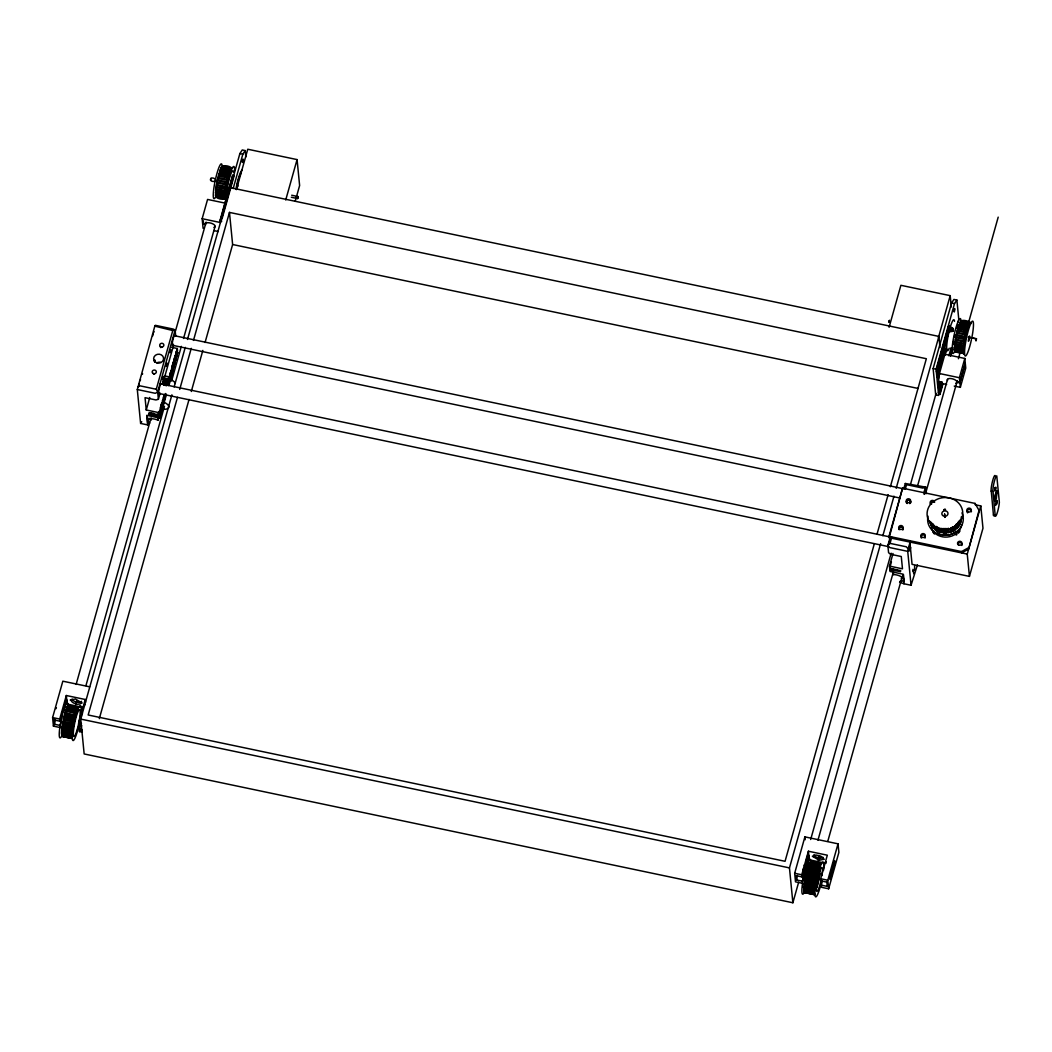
<?xml version="1.0" encoding="UTF-8"?>
<svg xmlns="http://www.w3.org/2000/svg" width="1052" height="1052" viewBox="0 0 1052 1052"><rect width="100%" height="100%" fill="white"/><g stroke="black" fill="none" stroke-linecap="round" stroke-linejoin="round"><path stroke-width="1.5" d="M61.503 732.297L70.997 733.783L70.957 735.269L70.971 734.375L61.503 732.429L62.068 736.4L71.628 738.412M814.524 894.713L804.517 892.451L804.201 891.215L806.056 875.658L810.605 861.93M71.168 737.768L70.957 735.269L61.489 733.27M216.515 197.263L216.055 196.211M225.549 198.289L225.102 199.196L224.904 198.223M814.064 894.568L813.604 892.162M804.175 890.834L804.136 890.045L813.604 892.135L815.918 875.895L820.389 863.561M961.883 321.36C960.41 318.966 972.469 321.465 970.181 323.556M964.145 353.932L963.75 352.985M970.694 323.543L970.786 322.78L971.062 323.529M220.368 169.99L229.257 172.041L229.691 170.542M994.258 515.362A8.561 1.249 -78.1 0 1 993.693 515.769L993.443 515.072L995.192 515.546L992.878 489.732A8.561 1.249 -78.1 0 1 994.587 480.501A8.561 1.249 -78.1 0 1 996.77 475.885L999.361 502.304A8.561 1.249 -78.1 0 1 997.638 511.535A8.561 1.249 -78.1 0 1 995.468 516.151L993.443 515.072L991.102 489.364A8.561 1.249 -78.1 0 1 992.812 480.133A8.561 1.249 -78.1 0 1 994.995 475.517L995.231 476.214M215.805 194.199L215.897 197.079M813.591 891.675C801.703 890.61 799.651 886.284 813.617 890.663M963.435 350.724L954.361 349.382L957.083 331.551L959.726 323.306L961.633 320.715L961.528 321.412M963.211 350.973L965.67 334.549L970.049 322.754M71.128 737.57L61.647 735.506L71.063 737.123M70.997 733.862L71.26 730.759M71.128 732.087L73.206 719.884M813.906 887.138L804.464 884.929L813.919 886.994M814.011 886.218L804.53 884.298M61.529 731.705L64.106 716.373L73.508 718.595L75.968 710.573M216.186 187.374L225.089 189.228L224.747 190.951M963.593 345.713L963.961 343.991L955.071 342.124L954.716 343.846M220.92 168.859C220.591 163.086 233.176 166.624 231.322 168.807M216.344 196.329C215.016 198.696 225.207 200.393 225.365 198.368M813.643 890.071L804.175 888.085L813.656 890.005M813.604 891.544L804.136 889.637M218.448 175.908L218.027 177.604L226.903 179.471L227.324 177.762M965.723 334.326L966.183 332.524M228.521 173.711L228.284 175.158M804.136 889.177L813.617 890.728M959.2 324.595L959.674 323.437L968.55 325.292M961.331 516.834L961.015 520.214M230.835 168.386L229.836 170.911L220.946 168.412L216.922 182.588L215.542 195.685M61.608 730.706L71.063 732.718L70.997 733.717M230.309 169.898C230.362 168.478 220.907 164.835 221.104 168.741M958.03 526.999C953.967 532.207 943.315 535.192 938.963 530.721M230.283 169.267L225.575 185.612L224.773 198.946M954.532 351.25L954.716 349.79L955.426 351.933M959.779 323.516L968.655 325.581M231.164 168.859L231.585 167.82M61.529 734.651L70.997 736.637M804.714 882.97L814.169 885.048L804.727 882.891M814.314 884.061L804.833 882.141L814.301 884.153M930.704 524.409L931.467 523.225L930.034 522.791M944.67 344.228C944.433 348.764 946.642 338.77 945.025 342.584M61.884 728.05L71.339 730.101M216.488 185.231L225.325 187.085L225.26 188.229L216.16 186.954L216.449 185.126M964.184 341.755L955.308 339.888L955.019 341.703M219.04 173.79L218.671 175.513L227.771 176.868M966.775 330.42L966.42 332.143L957.504 330.249L957.899 328.553M71.365 729.93L71.549 728.602L62.081 726.603M221.801 166.9L231.282 167.978L230.993 168.859M963.54 350.829L963.632 353.709M224.405 197.434L224.602 196.553M964.079 352.946L963.934 353.945M813.761 888.44L804.32 886.297L813.788 888.217M62.186 725.906L71.641 727.945M216.883 182.811L225.759 184.665M955.387 339.441L964.289 341.19L964.605 339.428M71.141 731.929L61.673 729.943M963.632 351.894L963.408 353.025L954.532 351.158M72.457 723.355L72.798 721.698L63.33 719.713M219.644 171.857L219.289 173.554L228.113 175.408M815.116 879.551L805.648 877.592L815.142 879.406M958.49 326.62L958.148 328.316L966.985 330.196L967.367 328.474M71.668 727.774L71.865 726.538L62.436 724.381M996.402 501.147L995.771 504.105M970.036 323.477L970.483 322.57L970.536 323.529M61.489 733.836L70.984 736.282M215.778 192.976L215.502 194.225L224.365 196.343M954.637 347.739L954.427 350.697L963.474 351.894M61.805 728.72L71.26 730.798M230.796 168.833L230.375 169.924M954.927 350.789L954.756 351.762L964.421 353.709M62.555 723.631L72.009 725.683M226.233 182.325L225.904 184.034L216.962 182.364L217.356 180.457M956.202 335.338L965.078 337.205L964.947 338.507L955.86 336.995L956.215 335.22M220.236 170.135L219.855 171.818L228.797 173.58M229.112 172.002L228.955 173.015M967.932 326.883L967.577 328.434L958.635 326.212L959.095 324.897L967.971 326.764M72.049 725.499L72.299 724.105M815.642 877.118L806.174 875.132M960.331 322.083L969.208 323.95L968.747 325.594M969.668 323.451L960.66 321.649M222.656 166.808L222.774 165.953L223.208 166.795M225.207 198.341L225.075 199.196M147.214 415.579L147.714 424.929L140.613 423.443L137.299 389.529L154.802 326.159L155.354 325.318L173.33 329.092L175.105 330.091L175.671 335.864M215.529 192.832L215.857 191.175L224.615 193.121M803.583 867.992L803.202 869.899M893.016 553.483L889.466 566.094L902.484 568.83L901.275 556.521L890.4 554.233L888.572 552.668L887.875 545.462L890.058 537.677M890.452 567.804L889.992 571.446L903.01 574.168L903.957 583.768L911.058 585.254L907.731 551.353L910.309 541.03M954.374 347.594L954.69 345.898L963.566 347.765L963.251 349.448M958.28 322.162L958.753 319.085L956.886 300.044L953.927 299.425L951.56 303.015L933.124 368.608L935.688 394.829L938.647 395.447L938.515 394.119L940.001 394.421L943.052 383.572M969.549 338.139C970.115 330.275 966.749 347.094 969.352 339.086M961.199 321.32L970.759 322.754M805.963 876.092L815.432 878.052L805.977 876M948.786 532.404C948.904 529.353 952.586 534.271 950.258 529.209M63.002 721.304L72.496 723.171M217.462 180.01L217.882 178.143M956.307 334.773L956.741 332.905M220.815 168.675L220.46 170.253M968.511 325.41L968.274 326.672M62.831 722.145L72.246 724.407M224.523 192.924L224.852 191.201L215.818 189.557L215.673 190.938L224.549 192.792M954.506 345.819L954.874 344.188L963.711 345.963L963.382 347.686M960.082 322.99L960.266 322.162M64.067 716.557L66.131 709.535L65.816 710.455L75.271 712.441L75.665 711.336L65.987 709.929M64.422 715.15L73.85 717.24L73.246 719.752L63.856 717.398M806.489 873.765L815.957 875.724L806.503 873.686M142.428 374.354L142.572 373.565M63.488 718.963L72.969 720.896L73.272 719.621M74.061 716.491L74.455 715.071M816.733 872.7L807.265 870.688L816.707 872.779M961.002 321.596L961.173 320.886M995.363 494.019L994.574 498.056L996.349 498.424L997.164 490.64L995.876 493.612L995.061 501.396L996.349 498.424M224.615 195.159L224.378 196.093M226.719 180.97L226.364 181.772L217.527 179.866M225.667 198.473L215.897 197M807.844 868.676L817.338 870.569L807.897 868.518M940.606 360.52L939.844 363.242M958.385 526.565L961.16 520.595M969.878 323.464L970.141 322.74M936.412 526.487L936.78 530.642L938.963 531.707M936.78 530.642L936.951 529.603M963.895 343.57L964.158 342.834M964.145 353.433L954.835 351.881L955.084 351M64.908 713.361L64.619 714.4L74.1 716.333M74.376 715.36L65 713.032M817.917 868.768L808.449 866.795L817.891 868.821M963.277 352.302L963.5 349.343M994.666 490.074L994.692 487.563M216.528 184.692L216.936 183.022M961.383 321.399L961.567 320.715M65.513 711.389L75.06 713.124M808.475 866.703L808.751 865.914M222.787 166.019L222.498 166.781M970.509 322.648L970.22 323.411M818.482 867.164L809.054 865.099L809.422 864.165M215.857 196.198L224.655 198.355M963.54 352.959L954.756 350.816M224.628 193.87L224.418 194.567L215.542 192.7M963.908 352.999L963.711 353.735M54.231 719.173A4.892 0.71 -78.1 0 0 53.994 719.962L59.911 721.199A4.892 0.71 -78.1 0 1 61.318 719.068A4.892 0.71 -78.1 0 1 60.332 725.486L60.543 727.629L53.442 726.13L52.6 717.569L62.831 681.183L89.657 686.811M53.442 726.13L54.323 722.974M147.714 424.929L146.78 415.33L159.799 418.065L159.667 416.723L149.016 414.488L148.871 413.015L158.392 415.027L159.47 414.751L159.273 412.713L146.254 409.978L149.779 397.459M59.911 721.199L59.701 719.068L66.315 695.517L85.251 699.488L85.528 702.341M213.898 227.403A5.01 2.078 15.7 0 0 212.557 223.734A5.01 2.078 15.7 0 0 205.574 223.576L202.602 223.248L202.155 218.698L207.573 199.433L225.864 203.273M149.016 414.488L149.358 413.265L160.009 415.501L158.51 414.396M137.299 389.529L155.275 393.303L157.668 392.08L156.275 389.253L172.778 330.538L175.092 330.118L157.682 392.041L158.379 399.3L155.933 399.957L145.044 397.682L146.254 409.978M203.102 228.337L202.655 223.787L203.483 220.815M66.223 709.285L66.973 707.431L76.533 709.245M76.112 684.457L151.094 417.775M175.5 330.985L206.113 222.09M158.379 399.3L160.114 393.093M162.731 383.796L173.633 345.056M75.823 703.775L74.574 703.407A4.944 2.051 15.7 0 1 71.418 700.777L70.234 700.014L75.349 698.988L82.122 703.025L81.004 702.789A4.944 2.051 15.7 0 1 78.242 704.169L75.876 704.34L76.625 700.921M75.876 704.34L76.678 701.487M158.392 415.027L159.68 410.477M161.811 402.89L160.312 407.979L161.811 409.07M168.438 385.532L166.939 384.427L167.189 383.52L162.573 382.547M163.178 380.403L167.794 381.376L167.544 382.284L169.043 383.388L162.955 382.113M163.56 379.969L169.635 381.245L168.136 380.153L168.399 379.233L169.898 380.337M172.015 366.556L173.356 361.835M174.422 357.838L174.159 358.745L175.658 359.837M159.273 412.713L164.388 394.526M163.718 378.168L169.556 378.891L169.346 376.866L177.328 348.501L171.542 347.278M159.47 414.751L165.44 393.527M169.556 378.891L177.525 350.526L177.328 348.501M149.7 423.035A7.088 2.946 15.7 0 1 150.226 418.867L150.738 418.801A7.088 2.946 15.7 0 1 157.774 420.116L158.997 417.052M159.667 416.723L166.019 393.935M168.425 385.374L177.709 352.354L176.223 351.407M159.799 418.065L166.4 394.579M169.043 385.177L177.709 352.354M85.935 685.628L164.467 406.322M171.568 381.074L181.325 346.358M183.548 338.468L215.042 226.43M81.806 725.801L78.847 725.183L78.637 723.04L85.251 699.488M221.67 221.564L220.197 221.262L220.092 220.184L232.729 175.237L234.215 175.539L222.011 218.947M220.197 221.262L232.729 175.237M798.665 882.194L792.879 902.761L84.16 753.955L80.741 719.095L171.91 394.829M174.132 386.926L185.257 347.384M187.48 339.467L239.882 153.566L242.249 149.963L245.208 150.594L245.839 156.932M82.319 732.192L79.479 731.6L80.36 728.457M233.176 188.545L242.841 154.184L245.208 150.594M177.486 397.314L88.171 714.992L785.055 861.299L874.37 543.634M179.708 389.411L191.254 348.33M193.476 340.427L229.468 212.412L926.352 358.719L890.36 486.734M236.398 189.636L247.759 149.239L297.072 159.588L299.623 185.533L295.257 201.077M99.309 718.647L189.071 399.392M191.293 391.489L202.852 350.408M205.061 342.505L232.624 244.511L229.468 212.412M285.723 199.985L297.072 159.588M889.098 327.251L900.893 285.302L950.206 295.651L951.324 307M877.026 534.153L888.138 494.637M938.423 337.6L950.206 295.651M792.879 902.761L789.46 867.9L880.629 543.634M882.852 535.731L893.976 496.176M896.199 488.273L938.897 336.416L230.178 187.624M909.875 542.043L912.058 564.345L969.431 576.391L967.248 554.088L889.137 537.69L889.006 536.349L902.55 488.194L975.072 503.421L979.373 510.97M937.792 371.948L950.324 325.923L948.851 325.62L936.306 371.645L937.792 371.948L936.083 369.226L954.519 303.633L956.886 300.044M802.4 881.182L796.482 879.945L796.062 875.658L801.979 876.908A4.892 0.71 -78.1 0 1 803.399 874.764A4.892 0.71 -78.1 0 1 802.4 881.182L802.61 883.325L795.509 881.839L794.668 873.278L804.898 836.879L838.036 843.836L838.878 852.409L828.647 888.795L821.546 887.309L821.336 885.166A4.892 0.71 -78.1 0 0 822.243 880.656M889.137 537.69L902.55 488.194M936.201 370.567L948.851 325.62M903.984 488.128L905.285 483.486L906.535 484.656L922.828 488.089L925.786 487.142L905.299 483.473M937.687 370.883L950.324 325.923M887.875 545.409L890.031 543.371L891.767 537.191M905.233 489.298L906.535 484.656M938.713 384.388L937.858 387.425L939.344 387.741L939.239 386.663L937.753 386.36L936.964 378.325L938.45 378.641L938.345 377.563L936.859 377.26L944.985 348.357L946.471 348.672L946.576 349.737L945.064 355.089L944.985 354.287L964.816 358.456L965.263 363.006L959.845 382.27L956.807 381.337A5.01 2.078 15.7 0 0 950.706 378.536A5.01 2.078 15.7 0 0 947.55 380.495M943.591 354.787L944.722 350.763M938.345 377.563L946.471 348.672M938.45 378.641L939.567 373.552L959.398 377.721L959.845 382.27M937.753 386.36L938.963 382.073L938.331 375.656M810.671 839.496L891.162 553.194M910.282 485.169L936.083 393.435M801.979 876.908L801.769 874.764L808.396 851.226L827.319 855.197L820.705 878.736L820.915 880.879L826.833 882.128L827.253 886.402L821.336 885.166M939.239 386.663L940.435 382.389L938.963 382.073M939.344 387.741L941.053 381.652M940.001 394.421L939.896 393.356L938.41 393.04L941.461 382.192M948.865 355.839L951.047 348.094L952.533 348.396L950.351 356.155M941.132 384.808L942 381.718M889.847 569.947L900.433 571.538L889.663 568.119L891.438 561.821M939.962 390.765L942.158 382.954M939.896 393.356L942.5 384.059M803.491 880.182L804.372 877.052M807.91 864.494L809.225 859.786L808.396 851.226M950.89 355.668L951.758 352.578M891.202 569.605L891.465 568.685L900.696 570.631L900.433 571.538M817.956 840.219L893.372 571.946M917.778 485.156L947.497 379.43M899.749 581.454A7.088 2.946 15.7 0 0 903.707 579.481A7.088 2.946 15.7 0 0 899.184 575.72L898.539 575.483A7.088 2.946 15.7 0 0 893.345 574.616L893.635 572.498M958.398 358.732L960.607 350.868M968.576 322.543L998.203 217.133M819.929 857.433L819.127 860.286L817.943 860.036L818.693 856.617M923.919 492.665L925.234 487.983M827.766 841.39L902.314 576.286M925.826 492.652L957.32 380.614M959.398 377.721L964.816 358.456M960.344 387.346L959.897 382.797L965.315 363.532L965.749 368.082L960.344 387.346L954.243 386.071M828.647 888.795L827.806 880.235L838.036 843.836M917.423 564.937L911.058 585.254M968.524 547.711L961.541 551.577L961.673 552.918L968.655 549.052L979.241 509.628M967.248 554.088L980.78 505.92L976.006 504.921M969.431 576.391L982.976 528.222L980.78 505.92M215.976 197.119L216.265 196.159M224.852 198.973L225.049 198.249M76.441 709.416L77.901 707.154M949.509 328.789L950.982 327.474L952.441 327.777L953.401 330.999L952.441 327.777M953.191 328.881L951.547 330.946L949.325 329.46M963.408 347.555L954.532 345.7M969.313 324.489L969.602 323.266L960.686 321.504M965.184 336.64L965.618 334.773L956.728 333.037M66.986 707.417L67.959 705.642M76.178 710.021L76.757 708.772L67.328 706.694M806.7 872.897L816.181 874.83L806.687 872.95M65.553 711.231C63.107 713.598 75.665 716.11 75.008 713.256M224.576 197.263L215.581 195.777L224.589 198.499M66.381 708.851L75.836 710.876M957.004 528.091L956.649 523.949M995.665 505.407L996.047 504.237M809.33 864.402L818.877 866.191L809.396 864.218M956.847 332.471L957.307 330.657L966.157 332.656M67.512 706.352L77.309 707.812L67.841 705.813M224.497 196.159L215.699 194.094M954.44 349.159L954.401 350.224L963.277 352.091M221.84 166.742L230.717 168.596M976.453 338.718L976.006 340.703L976.453 338.718L968.445 337.113M154.618 362.098L154.986 360.034L154.118 361.046M215.634 192.897L224.589 194.607M216.58 196.237L216.265 197.329M808.83 865.704L818.298 867.676L808.843 865.638M215.699 179.274C209.677 174.961 208.033 182.851 215.279 181.286M936.845 530.747C934.005 530.708 936.175 527.013 933.532 528.314M810.277 862.469L819.613 864.652M954.493 347.66L963.474 349.33M809.067 865.073L818.509 867.111M66.776 707.878L76.217 709.929M955.413 339.323L955.781 337.745M809.856 863.232L819.429 864.994M811.053 861.483L821.02 863.416M814.629 894.66L804.964 892.727M61.148 736.992A17.858 2.604 -78.1 0 1 61.463 718.516A17.858 2.604 -78.1 0 1 68.156 705.392L78.282 707.115M955.242 529.564L954.664 525.684M77.69 707.352L68.248 705.313M943.828 528.591L944.025 532.772M944.144 532.733L945.025 531.72L945.958 532.785M210.584 180.26L210.939 178.288M297.992 196.606L297.624 198.578L298.045 196.566L291.706 195.238M819.942 864.113L810.408 862.245M933.229 528.012L933.584 526.671L932.059 526.644M62.147 736.439L71.786 738.425M140.613 423.443L141.757 421.72M903.957 583.768L899.578 582.243M953.243 530.8L952.928 526.684M941.658 532.483C944.091 528.761 943.657 537.94 943.171 528.735M958.122 522.371L958.135 526.789L956.86 526.644M62.686 736.242L72.154 738.241L62.712 736.216M810.947 861.562L821.217 863.653L811.447 861.391L811.907 862.035M956.347 334.667L965.223 336.522M937.24 530.958L938.884 530.576M931.809 526.302L932.388 525.014L930.888 524.79M961.107 520.806L959.897 521.148M950.692 527.736L951.087 531.76M225.707 198.854L218.172 197.395M939.383 531.865L940.672 531.115L941.211 532.391M956.294 524.369L955.597 524.987M959.74 524.514L959.029 523.317L960.489 522.897M78.427 707.22L68.406 705.195M937.371 530.958L936.977 526.947M958.148 522.252C960.936 530.142 955.505 524.08 959.529 524.882M946.024 528.735C946.524 538.111 945.998 528.709 948.339 532.496M952.639 329.855L949.903 330.262L949.693 328.145M950.048 331.735L952.783 331.327M935.267 529.761L936.74 529.38M137.68 387.018L139.982 385.834L156.275 389.253M160.456 347.515L161.876 347.239M955.295 529.458L955.19 528.196L956.689 528.393M891.465 568.685L890.123 569.198M953.322 530.695L953.428 529.432L954.874 529.827M946.984 528.643L942.211 528.63M951.166 531.668L951.639 530.379L952.849 531.01M153.553 373.96L154.342 373.999M806.148 875.251L815.616 877.21M804.53 884.337L813.998 886.297M239.882 153.566L242.841 154.184M951.56 303.015L954.519 303.633M961.147 320.965L970.023 322.832M222.288 166.203L231.282 167.978M226.206 167.294L229.165 167.912M960.187 322.372L969.063 324.226M221.328 167.61L230.204 169.477M220.775 168.793L229.652 170.648M959.24 324.634L968.116 326.501M220.197 170.266L229.073 172.12M958.464 326.738L967.34 328.605M219.605 171.989L228.481 173.843M948.957 326.685L950.429 327.001M957.872 328.684L966.749 330.552M219.013 173.922L227.889 175.789M218.435 176.039L227.298 177.893M956.886 332.366L965.762 334.234M217.869 178.275L226.745 180.129M968.379 337.245L976.309 338.902M217.383 180.72L226.219 182.509M291.299 197.25L297.624 198.578M964.592 339.546L955.729 337.718M216.567 184.56L225.444 186.428M955.045 341.571L963.921 343.439M954.756 343.715L963.619 345.582M224.773 190.82L215.897 188.952L216.252 187.414M954.401 347.462L963.277 349.33M954.361 348.988L963.237 350.855M215.542 195.462L224.418 197.329M933.124 368.608L936.083 369.226M220.092 220.184L221.564 220.499M202.155 218.698L220.447 222.537M938.174 374.052L939.646 374.354M202.655 223.787L205.692 224.707M959.897 382.797L956.912 382.468A5.01 2.078 15.7 0 1 955.755 383.191M213.766 230.572L218.343 231.532M946.616 384.467L940.514 383.191L940.435 382.389M232.624 244.511L918.264 388.477M991.05 491.1L992.851 491.363M995.626 492.678L997.401 493.046M172.778 330.538L154.802 326.159M174.895 335.798L903.931 488.864M172.896 345.372L900.315 498.096M164.783 375.906L169.346 376.866M167.202 378.47L170.24 379.115L168.741 378.01L169.004 377.103L170.503 378.194M163.52 379.18L168.136 380.153M162.929 381.324L169.293 382.481L167.794 381.376M162.324 383.454L166.939 384.427M889.006 536.349L961.541 551.577M159.746 383.625L888.782 536.691M163.902 384.782L166.939 385.427M163.52 385.019L166.597 385.663M890.031 543.371L906.324 546.803L908.113 548.828M157.747 393.198L888.388 546.593M907.731 551.353L889.742 547.579L887.875 545.462M150.817 412.778L153.894 413.423M157.221 413.949L160.246 414.422M809.225 859.786L825.005 863.1M82.937 707.391L67.157 704.077L66.315 695.517M815.05 862.666L821.362 864.008M820.113 863.863L810.645 861.877L821.441 864.271M80.741 719.095L789.46 867.9M52.6 717.569L59.701 719.068M78.637 723.04L81.477 723.631M794.668 873.278L801.769 874.764M820.705 878.736L827.806 880.235M53.994 719.962L54.415 724.249L60.332 725.486M80.241 724.184A4.892 0.71 -78.1 0 1 79.268 729.457L82.227 730.088M804.136 890.15L813.604 892.096M61.568 734.98L71.089 737.307M804.215 891.294L813.669 893.227M804.307 891.872L815.076 894.226M813.827 894.055L804.504 892.438M817.891 859.484L812.368 856.249L813.485 856.486A4.944 2.051 15.7 0 1 816.247 855.105L819.916 855.868A4.944 2.051 15.7 0 1 823.072 858.498L824.242 859.26L819.127 860.286M938.989 527.854L938.226 527.578M936.845 526.934L936.135 526.552M175.96 352.315L177.459 353.419M175.013 355.694L176.512 356.786M173.817 359.968L175.316 361.073M172.962 363.019L174.461 364.123M172.002 366.398L173.501 367.49M171.752 367.306L173.251 368.41M170.805 370.672L172.304 371.777M169.596 374.959L171.095 376.064M167.189 383.52L168.688 384.624M163.586 396.367L165.085 397.459M163.323 397.275L164.822 398.379M162.718 399.418L164.217 400.51M162.376 400.641L163.875 401.746M161.521 403.692L163.021 404.796M161.18 404.928L162.679 406.033M160.575 407.071L162.074 408.163M159.365 411.345L160.864 412.45M159.115 412.252L160.614 413.357M960.634 522.502L959.924 522.002M934.926 529.498L931.322 525.553L929.587 521.029M938.568 527.696L938.871 531.615M912.912 569.369L913.78 573.761M931.546 522.463L931.809 526.184M945.38 528.591L945.84 532.733M975.072 503.421L975.204 504.75M950.982 327.474L951.192 329.552M951.047 348.094L951.153 349.159M944.985 348.357L945.091 349.435M960.344 519.701L960.607 522.384M960.134 520.306L960.397 522.976M959.477 521.713L959.74 524.396M959.029 520.937L959.424 524.948M938.897 336.416L939.975 347.515M956.163 524.409L956.557 528.42M954.48 527.17L954.743 529.84M952.31 526.999L952.704 531.01M936.306 371.645L936.859 377.26M937.858 387.425L938.41 393.04M948.496 528.314L948.891 532.325M947.813 528.459L948.207 532.47M944.709 514.02L945.025 517.242M944.512 514.178L944.827 517.4M941.395 528.433L941.79 532.443M940.725 528.288L941.119 532.299M939.252 529.182L939.515 531.852M935.149 527.105L935.412 529.774M934.478 525.369L934.873 529.393M933.269 524.343L933.663 528.354M932.808 523.87L933.203 527.894M931.914 524.028L932.177 526.697M930.731 522.187L930.994 524.856M925.786 487.142L926.418 493.598M914.622 565.792L914.596 570A15.28 6.338 15.7 0 1 912.952 571.105M903.458 574.55L904.168 581.782M892.78 572.13L893.03 574.642M889.466 566.094L889.663 568.119M804.898 836.879L805.188 839.733M237.778 185.06L237.923 186.533M171.7 373.92L170.2 372.816L169.951 373.723L171.45 374.828M157.734 416.5L158.102 420.274M79.268 729.457L79.479 731.6M225.851 200.301A17.858 2.604 -78.1 0 1 229.704 174.908A17.858 2.604 -78.1 0 1 234.583 170.792M227.127 196.829A13.439 1.959 -78.1 0 1 229.099 179.734A13.439 1.959 -78.1 0 1 233.452 172.107M236.739 187.151A13.439 1.959 -78.1 0 1 241.145 172.988M215.568 197.132A17.858 2.604 -78.1 0 1 215.121 181.01A17.858 2.604 -78.1 0 1 222.117 165.624M79.189 724.052A17.858 2.604 -78.1 0 1 72.351 738.964A17.858 2.604 -78.1 0 1 77.559 710.284A17.858 2.604 -78.1 0 1 80.478 716.991M80.176 718.858A17.858 2.604 -78.1 0 1 79.715 721.435M61.713 735.979A17.858 2.604 -78.1 0 1 61.568 736.268M81.53 701.289A4.892 2.025 15.7 0 1 76.717 702.105A4.892 2.025 15.7 0 1 72.075 699.041M235.911 189.255A15.885 2.314 -78.1 0 1 242.276 170.279M81.122 717.359A4.76 0.697 -78.1 0 1 81.556 715.597M82.017 714.163A4.76 0.697 -78.1 0 1 82.451 713.256M84.265 705.971A4.76 0.697 -78.1 0 1 84.725 704.524M78.847 725.183A4.892 0.71 -78.1 0 1 79.321 723.71M55.322 719.726A4.892 0.71 -78.1 0 1 54.415 724.249M61.818 718.371A4.76 0.697 -78.1 0 1 62.62 711.625A4.76 0.697 -78.1 0 1 63.988 710.652M55.993 708.693A4.76 0.697 -78.1 0 1 56.413 707.799M64.369 707.141A4.76 0.697 -78.1 0 1 66.223 699.646A4.76 0.697 -78.1 0 1 66.171 704.406M65.737 706.168A4.76 0.697 -78.1 0 1 65.277 707.601M168.859 407.177A9.35 3.879 15.7 0 1 162.547 409.267M163.731 402.101A9.35 3.879 15.7 0 1 168.859 406.677M169.648 378.983A9.35 3.879 15.7 0 1 175.25 383.507M156.853 362.874A4.984 4.484 -5.6 0 1 160.627 362.322M152.711 335.904A5.01 0.723 -78.1 0 1 153.158 334.049M153.658 332.537A5.01 0.723 -78.1 0 1 154.105 331.59M138.811 385.966A5.01 0.723 -78.1 0 1 139.166 384.059M140.113 380.706A5.01 0.723 -78.1 0 1 140.56 379.759M159.233 393.29A5.01 0.723 -78.1 0 1 159.286 388.293A5.01 0.723 -78.1 0 1 161.193 384.243M173.225 344.175A5.01 0.723 -78.1 0 1 172.252 344.149A5.01 0.723 -78.1 0 1 173.448 337.718A5.01 0.723 -78.1 0 1 174.724 336.088M151.08 420.142A7.088 2.946 15.7 0 1 149.042 418.157M954.427 351.894A17.858 2.604 -78.1 0 1 953.967 335.772A17.858 2.604 -78.1 0 1 960.976 320.387M960.989 320.689A17.858 2.604 -78.1 0 1 961.028 321.36M953.322 344.293A13.439 1.959 -78.1 0 1 953.691 341.072M954.296 337.442A13.439 1.959 -78.1 0 1 954.677 335.562M956.465 328.526A13.439 1.959 -78.1 0 1 956.952 327.067M957.425 325.791A13.439 1.959 -78.1 0 1 957.872 324.713M971.456 339.546A17.858 2.604 -78.1 0 1 964.553 353.538A17.858 2.604 -78.1 0 1 970.786 323.477A17.858 2.604 -78.1 0 1 971.732 338.244M804.215 892.556A17.858 2.604 -78.1 0 1 803.965 875.448A17.858 2.604 -78.1 0 1 810.816 862.022M802.926 887.217A13.755 1.999 -78.1 0 1 803.176 883.706M803.649 880.274A13.755 1.999 -78.1 0 1 804.346 876.553M804.754 874.685A13.755 1.999 -78.1 0 1 805.411 871.963M805.885 870.254A13.755 1.999 -78.1 0 1 806.371 868.663M807.081 866.598A13.755 1.999 -78.1 0 1 807.318 865.993M808.186 864.152A13.755 1.999 -78.1 0 1 808.383 863.85M819.981 873.568A13.755 1.999 -78.1 0 1 818.18 882.759M817.943 883.654A13.755 1.999 -78.1 0 1 816.76 887.678M821.691 880.984A17.858 2.604 -78.1 0 1 815.155 896.12A17.858 2.604 -78.1 0 1 818.824 870.832A17.858 2.604 -78.1 0 1 823.821 866.335M823.782 867.242A17.858 2.604 -78.1 0 1 823.506 870.333M820.047 869.965A12.216 1.775 -78.1 0 1 815.957 888.914M820.665 881.813A12.216 1.775 -78.1 0 1 816.326 889.611A12.216 1.775 -78.1 0 1 820.166 870.043A12.216 1.775 -78.1 0 1 821.875 875.632M823.216 857.393A4.892 2.025 15.7 0 1 818.114 857.748A4.892 2.025 15.7 0 1 813.906 854.803M949.246 348.225A15.885 2.314 -78.1 0 1 946.695 345.95A15.885 2.314 -78.1 0 1 950.613 325.988A15.885 2.314 -78.1 0 1 954.519 321.333M804.293 864.862A4.76 0.697 -78.1 0 1 804.28 865.98M803.767 869.373A4.76 0.697 -78.1 0 1 803.333 871.135M806.989 856.354A4.76 0.697 -78.1 0 1 806.476 859.734M797.39 875.435A4.892 0.71 -78.1 0 1 796.482 879.945M820.915 880.879A4.892 0.71 -78.1 0 1 821.152 880.09M827.477 885.534A4.892 0.71 -78.1 0 1 827.253 886.402M826.833 882.128A4.892 0.71 -78.1 0 1 827.069 881.326M825.899 863.429A4.76 0.697 -78.1 0 1 826.333 861.667M961.988 512.837A17.858 16.043 -5.6 0 1 947.024 535.166A17.858 16.043 -5.6 0 1 928.022 516.151M955.019 531.878A13.439 12.072 -5.6 0 1 942.553 534.981M940.725 534.482A13.439 12.072 -5.6 0 1 937.437 532.785M945.669 510.891A3.077 2.761 -5.6 0 1 947.51 515.007A3.077 2.761 -5.6 0 1 942.553 515.388A3.077 2.761 -5.6 0 1 943.775 511.035M924.09 494.361A5.01 0.723 -78.1 0 1 925.063 493.822M910.69 547.5A4.892 0.71 -78.1 0 1 909.059 550.472A4.892 0.71 -78.1 0 1 910.282 543.292M889.124 543.555A5.01 0.723 -78.1 0 1 889.479 541.662M889.939 539.821A5.01 0.723 -78.1 0 1 890.426 538.308M899.236 529.748A2.078 1.867 -5.6 0 1 899.736 527.328A2.078 1.867 -5.6 0 1 902.471 527.407A2.078 1.867 -5.6 0 1 902.695 529.853M907.311 503.527A2.078 1.867 -5.6 0 1 907.061 500.726A2.078 1.867 -5.6 0 1 910.177 500.818A2.078 1.867 -5.6 0 1 909.612 503.592M903.247 577.903A7.088 2.946 15.7 0 1 901.248 578.245M967.038 511.785A2.196 1.972 -5.6 0 1 969.273 509.457A2.196 1.972 -5.6 0 1 971.351 511.811M967.656 512.863A2.196 1.972 -5.6 0 1 967.327 512.469M962.054 544.87A2.196 1.972 -5.6 0 1 961.844 545.462M957.688 544.463A2.196 1.972 -5.6 0 1 962.054 544.252M925.221 537.651A2.196 1.972 -5.6 0 1 924.945 538.085M921.381 538.059A2.196 1.972 -5.6 0 1 922.131 535.192A2.196 1.972 -5.6 0 1 925.208 536.073M903.155 529.301A2.196 1.972 -5.6 0 1 903.01 529.656M898.842 528.643A2.196 1.972 -5.6 0 1 903.155 528.314M906.811 503.343A2.196 1.972 -5.6 0 1 907.994 500.187A2.196 1.972 -5.6 0 1 910.716 502.356M910.506 502.948A2.196 1.972 -5.6 0 1 910.204 503.369M930.441 504.381A2.196 1.972 -5.6 0 1 934.123 502.343M960.016 530.958A15.885 14.268 -5.6 0 1 959.49 531.733M958.924 532.483A15.885 14.268 -5.6 0 1 958.293 533.193M956.912 534.508A15.885 14.268 -5.6 0 1 956.163 535.1M934.492 534.022A15.885 14.268 -5.6 0 1 933.834 533.351M933.242 532.654A15.885 14.268 -5.6 0 1 932.69 531.918M931.585 504.25A2.196 1.972 -5.6 0 1 930.27 501.935A2.196 1.972 -5.6 0 1 932.664 500.423A2.196 1.972 -5.6 0 1 934.597 502.343M961.791 524.514A15.885 14.268 -5.6 0 1 947.352 537.046A15.885 14.268 -5.6 0 1 930.915 527.341M162.455 379.259C163.731 380.035 163.415 372.316 162.455 379.259M166.229 365.846C167.465 366.596 167.163 359.1 166.229 365.846M169.977 352.512C171.252 353.275 170.937 345.556 169.977 352.512M994.929 490.705C995.784 493.033 996.638 481.75 994.929 490.705M996.244 504.079C997.086 506.42 997.953 495.137 996.244 504.079M804.254 886.928L813.722 889.006L804.254 886.994M888.887 322.03L889.361 320.426L888.887 322.03M943.802 509.773C945.38 513.218 946.603 507.011 943.802 509.773M813.643 892.819L804.175 890.899L813.643 892.924M242.328 161.587C242.604 165.795 243.985 154.21 242.328 161.587M954.006 311.05C954.282 315.245 955.663 303.66 954.006 311.05M805.214 879.866L814.682 881.878L805.214 879.866M805.082 880.656L814.524 882.759L805.069 880.748M805.503 878.341L814.958 880.392L805.477 878.433M807.068 871.437L816.523 873.489L807.068 871.437M807.66 869.32L817.128 871.306L807.66 869.32M819.087 865.704L809.606 863.758L819.074 865.73M808.252 867.374L817.72 869.36L808.252 867.374M76.954 730.377A13.755 1.999 -78.1 0 0 79.584 709.679A13.755 1.999 -78.1 0 0 73.64 729.338A13.755 1.999 -78.1 0 0 76.954 730.377M155.131 361.927A4.984 4.484 -5.6 0 0 163.441 359.666A4.984 4.484 -5.6 0 0 157.261 354.366A4.984 4.484 -5.6 0 0 155.131 361.927M152.816 373.276A2.078 1.867 -5.6 0 0 156.275 372.329A2.078 1.867 -5.6 0 0 153.697 370.12A2.078 1.867 -5.6 0 0 152.816 373.276M160.338 346.516A2.078 1.867 -5.6 0 0 163.796 345.582A2.078 1.867 -5.6 0 0 161.219 343.373A2.078 1.867 -5.6 0 0 160.338 346.516M804.951 872.029A4.76 0.697 -78.1 0 0 805.911 864.757A4.76 0.697 -78.1 0 0 803.846 871.451A4.76 0.697 -78.1 0 0 804.951 872.029M807.66 862.39A4.76 0.697 -78.1 0 0 808.62 855.131A4.76 0.697 -78.1 0 0 806.555 861.825A4.76 0.697 -78.1 0 0 807.66 862.39M830.988 877.499A4.76 0.697 -78.1 0 0 831.935 870.228A4.76 0.697 -78.1 0 0 829.883 876.921A4.76 0.697 -78.1 0 0 830.988 877.499M833.697 867.861A4.76 0.697 -78.1 0 0 834.644 860.589A4.76 0.697 -78.1 0 0 832.579 867.295A4.76 0.697 -78.1 0 0 833.697 867.861M937.371 528.275A17.858 16.043 -5.6 0 0 962.685 511.837A17.858 16.043 -5.6 0 0 934.676 500.62A17.858 16.043 -5.6 0 0 937.371 528.275M958.714 545.041A2.196 1.972 -5.6 0 0 961.949 543.161A2.196 1.972 -5.6 0 0 958.582 541.609A2.196 1.972 -5.6 0 0 958.714 545.041M968.05 511.851A2.196 1.972 -5.6 0 0 971.272 509.983A2.196 1.972 -5.6 0 0 967.919 508.432A2.196 1.972 -5.6 0 0 968.05 511.851M922.039 537.335A2.196 1.972 -5.6 0 0 925.26 535.455A2.196 1.972 -5.6 0 0 921.907 533.916A2.196 1.972 -5.6 0 0 922.039 537.335M899.92 529.301A2.196 1.972 -5.6 0 0 903.089 527.341A2.196 1.972 -5.6 0 0 899.67 525.895A2.196 1.972 -5.6 0 0 899.92 529.301M907.389 502.514A2.196 1.972 -5.6 0 0 910.611 500.647A2.196 1.972 -5.6 0 0 907.258 499.095A2.196 1.972 -5.6 0 0 907.389 502.514"/></g></svg>
